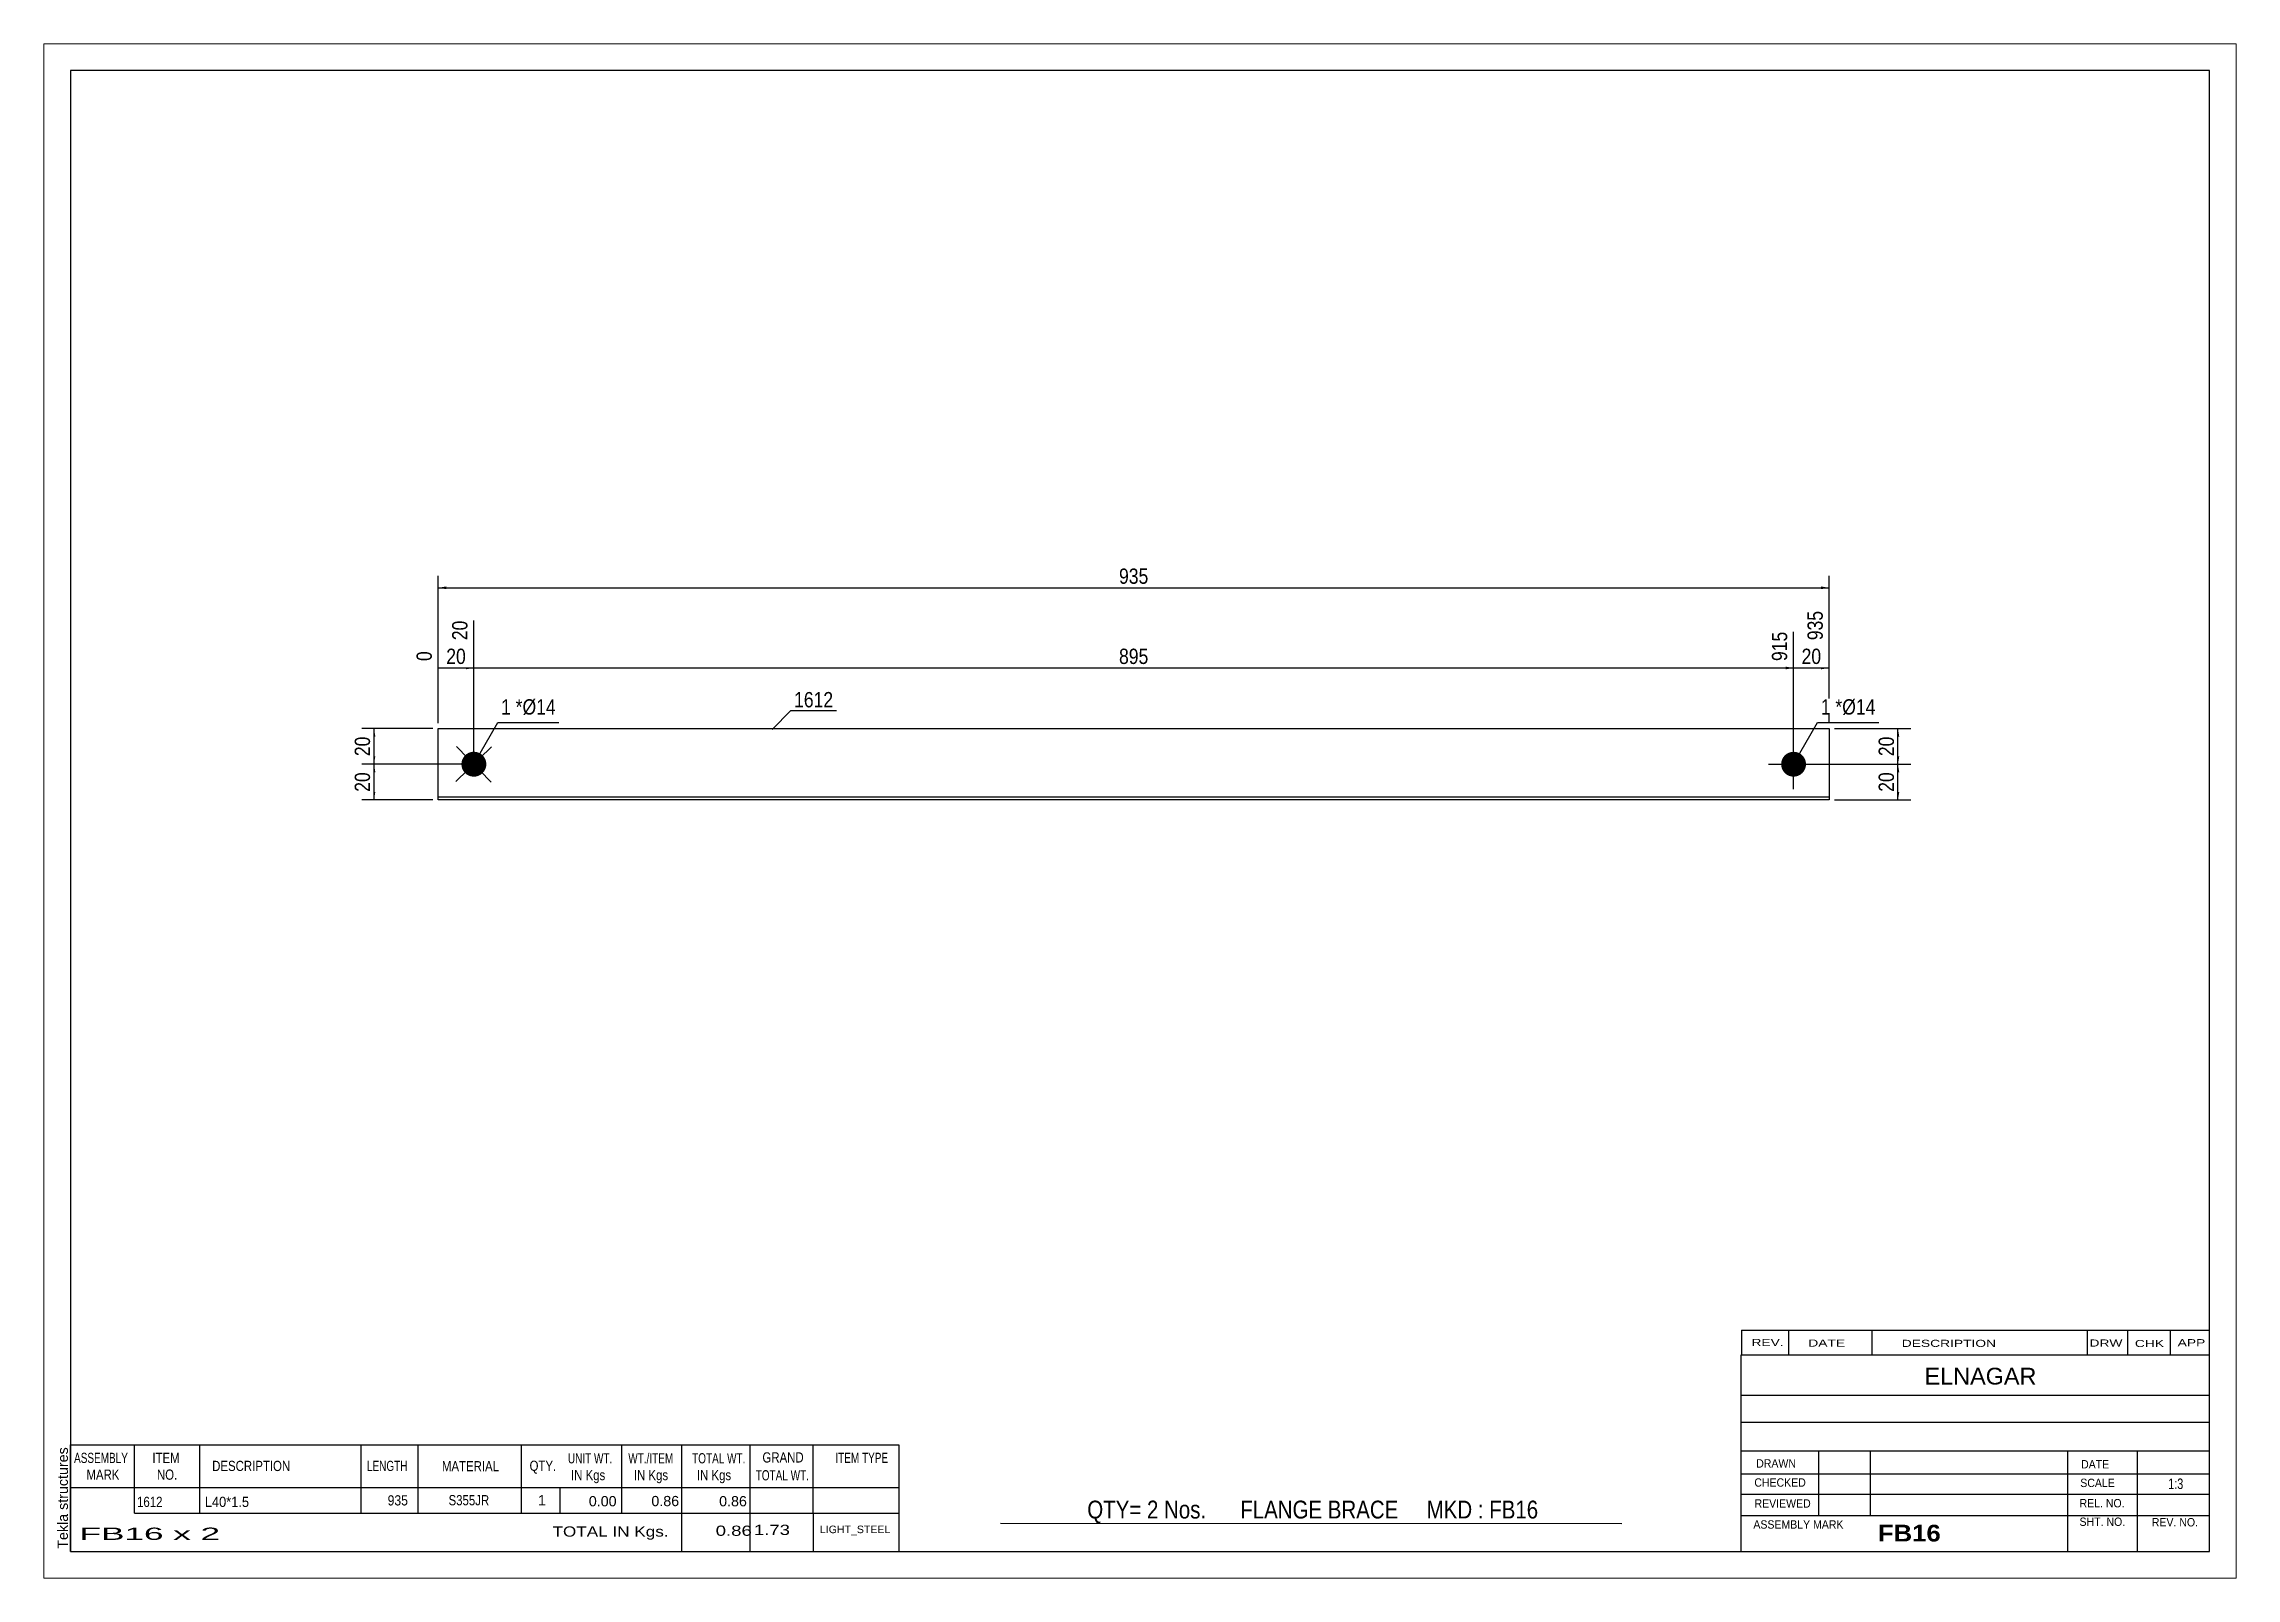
# Paper-space layout 'Layout1' of a CAD drawing. Header units: millimetres. Extents: x 0 to 410, y 0 to 287.
# The model-space entities are those that its viewports show. They can reach past a viewport. Long polylines and large blocks are cut down to what shows.
import ezdxf

# ---------------------------------------------------------------- set-up
doc = ezdxf.new("R2010")
doc.units = ezdxf.units.MM
doc.layers.add('Viewport layer', color=7, linetype='Continuous', plot=False)
doc.styles.add('Arial', font='ARIAL.TTF', dxfattribs={"height": 0.2})
doc.styles.add('Arial Bold', font='ARIALBD.TTF', dxfattribs={"height": 0.2})
doc.styles.add('Arial Narrow', font='ARIALN.TTF', dxfattribs={"height": 0.2})

# ---------------------------------------------------------------- blocks, each defined once
blk = doc.blocks.new('Unknown-629096546-1441')
at = {"color": 5, "linetype": 'Continuous'}
for p, q in [((405, 282), (5, 282)), ((5, 282), (5, 5)), ((405, 5), (405, 282)), ((5, 5), (405, 5))]:
    blk.add_line(p, q, dxfattribs=at)
at = {"color": 174, "linetype": 'Continuous', "style": 'Arial'}
blk.add_text('Tekla structures', height=1.9102, rotation=90, dxfattribs=at).set_placement((4.5, 5.5))
blk = doc.blocks.new('Part-629096546-1212 - 1209')
at = {"color": 2, "linetype": 'Continuous'}
for p, q in [((73.75, 145.58), (73.75, 158.92)), ((73.75, 158.92), (203.96, 158.92)), ((204.06, 158.92), (333.89, 158.92)), ((333.89, 158.92), (333.89, 145.58)), ((203.96, 146.08), (73.75, 146.08)), ((203.96, 145.58), (73.75, 145.58)), ((333.89, 146.08), (204.06, 146.08)), ((333.89, 145.58), (204.06, 145.58))]:
    blk.add_line(p, q, dxfattribs=at)
blk = doc.blocks.new('Bolt-629096546-1213 - 1209')
at = {"linetype": 'Continuous'}
blk.add_hatch(color=3, dxfattribs=at).paths.add_polyline_path([(327.23, 154.58, -1), (327.23, 149.92, -1)])
at = {"color": 3, "linetype": 'Continuous'}
for p, q in [((327.23, 147.58), (327.23, 156.92)), ((322.56, 152.25), (331.89, 152.25))]:
    blk.add_line(p, q, dxfattribs=at)
blk = doc.blocks.new('Bolt-629096546-1214 - 1209')
at = {"linetype": 'Continuous'}
blk.add_hatch(color=3, dxfattribs=at).paths.add_polyline_path([(78.79, 153.92, -1), (82.05, 150.58, -1)])
at = {"color": 3, "linetype": 'Continuous'}
for p, q in [((77.08, 148.99), (83.75, 155.51)), ((83.68, 148.91), (77.15, 155.59))]:
    blk.add_line(p, q, dxfattribs=at)
blk = doc.blocks.new('StraightDimension-629096546-1219 - 1209')
at = {"linetype": 'Continuous'}
blk.add_hatch(color=7, dxfattribs=at).paths.add_polyline_path([(332.39, 170.5), (333.89, 170.25), (332.39, 170)])
at = {"color": 7, "linetype": 'Continuous'}
for p, q in [((333.89, 159.92), (333.89, 180.93)), ((327.23, 153.25), (327.23, 177.03)), ((327.23, 170.25), (333.89, 170.25))]:
    blk.add_line(p, q, dxfattribs=at)
at = {"color": 0}
blk.add_wipeout([(332.99, 170.4), (332.99, 174.6), (328.13, 174.6), (328.13, 170.4)], dxfattribs=at)
at = {"color": 0, "linetype": 'Continuous'}
blk.add_wipeout([(333.29, 181.53), (329.09, 181.53), (329.09, 174.85), (333.29, 174.85)], dxfattribs=at)
at = {"color": 3, "linetype": 'Continuous', "style": 'Arial Narrow'}
blk.add_text('935', height=2.863, rotation=90.0002, dxfattribs=at).set_placement((332.69, 175.45))
at = {"color": 3, "style": 'Arial Narrow'}
blk.add_text('20', height=2.863, dxfattribs=at).set_placement((328.73, 171))
blk = doc.blocks.new('StraightDimension-629096546-1220 - 1209')
at = {"linetype": 'Continuous'}
blk.add_hatch(color=7, dxfattribs=at).paths.add_polyline_path([(325.73, 170.5), (327.23, 170.25), (325.73, 170)])
at = {"color": 7, "linetype": 'Continuous'}
for p, q in [((80.42, 153.25), (80.42, 179.11)), ((327.23, 153.25), (327.23, 177.03)), ((80.42, 170.25), (327.23, 170.25))]:
    blk.add_line(p, q, dxfattribs=at)
at = {"color": 0, "linetype": 'Continuous'}
blk.add_wipeout([(326.63, 177.63), (322.43, 177.63), (322.43, 170.95), (326.63, 170.95)], dxfattribs=at)
at = {"color": 0}
blk.add_wipeout([(207.16, 170.4), (207.16, 174.6), (200.48, 174.6), (200.48, 170.4)], dxfattribs=at)
at = {"color": 3, "linetype": 'Continuous', "style": 'Arial Narrow'}
blk.add_text('915', height=2.863, rotation=90.0002, dxfattribs=at).set_placement((326.03, 171.55))
at = {"color": 3, "style": 'Arial Narrow'}
blk.add_text('895', height=2.863, dxfattribs=at).set_placement((201.08, 171))
blk = doc.blocks.new('StraightDimension-629096546-1221 - 1209')
at = {"linetype": 'Continuous'}
blk.add_hatch(color=7, dxfattribs=at).paths.add_polyline_path([(78.92, 170.5), (80.42, 170.25), (78.92, 170)])
at = {"color": 7, "linetype": 'Continuous'}
for p, q in [((80.42, 153.25), (80.42, 179.11)), ((73.75, 159.92), (73.75, 173.38)), ((73.75, 170.25), (80.42, 170.25))]:
    blk.add_line(p, q, dxfattribs=at)
at = {"color": 0}
blk.add_wipeout([(79.51, 170.4), (79.51, 174.6), (74.66, 174.6), (74.66, 170.4)], dxfattribs=at)
at = {"color": 0, "linetype": 'Continuous'}
for points in [[(79.82, 179.71), (75.62, 179.71), (75.62, 174.85), (79.82, 174.85)], [(73.15, 173.98), (68.95, 173.98), (68.95, 170.95), (73.15, 170.95)]]:
    blk.add_wipeout(points, dxfattribs=at)
at = {"color": 3, "linetype": 'Continuous', "style": 'Arial Narrow'}
for s, height, p in [('20', 2.863, (79.22, 175.45)), ('0', 2.86, (72.55, 171.55))]:
    blk.add_text(s, height=height, rotation=90.0002, dxfattribs=at).set_placement(p)
at = {"color": 3, "style": 'Arial Narrow'}
blk.add_text('20', height=2.863, dxfattribs=at).set_placement((75.26, 171))
blk = doc.blocks.new('StraightDimension-629096546-1232 - 1209')
at = {"linetype": 'Continuous'}
for points in [[(75.25, 185), (73.75, 185.25), (75.25, 185.5)], [(332.39, 185.5), (333.89, 185.25), (332.39, 185)]]:
    blk.add_hatch(color=7, dxfattribs=at).paths.add_polyline_path(points)
at = {"color": 7, "linetype": 'Continuous'}
for p, q in [((73.75, 159.92), (73.75, 187.5)), ((73.75, 185.25), (333.89, 185.25)), ((333.89, 159.92), (333.89, 187.5))]:
    blk.add_line(p, q, dxfattribs=at)
at = {"color": 0}
blk.add_wipeout([(207.16, 185.4), (207.16, 189.6), (200.48, 189.6), (200.48, 185.4)], dxfattribs=at)
at = {"color": 3, "style": 'Arial Narrow'}
blk.add_text('935', height=2.863, dxfattribs=at).set_placement((201.08, 186))
blk = doc.blocks.new('StraightDimension-629096546-1236 - 1209')
at = {"linetype": 'Continuous'}
for points in [[(61.5, 157.42), (61.75, 158.92), (62, 157.42)], [(62, 153.75), (61.75, 152.25), (61.5, 153.75)]]:
    blk.add_hatch(color=7, dxfattribs=at).paths.add_polyline_path(points)
at = {"color": 7, "linetype": 'Continuous'}
for p, q in [((72.75, 158.92), (59.5, 158.92)), ((61.75, 152.25), (61.75, 158.92)), ((79.42, 152.25), (59.5, 152.25))]:
    blk.add_line(p, q, dxfattribs=at)
at = {"color": 0}
blk.add_wipeout([(61.6, 158.01), (57.4, 158.01), (57.4, 153.16), (61.6, 153.16)], dxfattribs=at)
at = {"color": 3, "style": 'Arial Narrow'}
blk.add_text('20', height=2.863, rotation=90.0002, dxfattribs=at).set_placement((61, 153.76))
blk = doc.blocks.new('StraightDimension-629096546-1237 - 1209')
at = {"linetype": 'Continuous'}
for points in [[(61.5, 150.75), (61.75, 152.25), (62, 150.75)], [(62, 147.08), (61.75, 145.58), (61.5, 147.08)]]:
    blk.add_hatch(color=7, dxfattribs=at).paths.add_polyline_path(points)
at = {"color": 7, "linetype": 'Continuous'}
for p, q in [((79.42, 152.25), (59.5, 152.25)), ((61.75, 145.58), (61.75, 152.25)), ((72.75, 145.58), (59.5, 145.58))]:
    blk.add_line(p, q, dxfattribs=at)
at = {"color": 0}
blk.add_wipeout([(61.6, 151.34), (57.4, 151.34), (57.4, 146.49), (61.6, 146.49)], dxfattribs=at)
at = {"color": 3, "style": 'Arial Narrow'}
blk.add_text('20', height=2.863, rotation=90.0002, dxfattribs=at).set_placement((61, 147.09))
blk = doc.blocks.new('StraightDimension-629096546-1244 - 1209')
at = {"linetype": 'Continuous'}
for points in [[(346.5, 157.42), (346.75, 158.92), (347, 157.42)], [(347, 153.75), (346.75, 152.25), (346.5, 153.75)]]:
    blk.add_hatch(color=7, dxfattribs=at).paths.add_polyline_path(points)
at = {"color": 7, "linetype": 'Continuous'}
for p, q in [((334.89, 158.92), (349.15, 158.92)), ((346.75, 152.25), (346.75, 158.92)), ((328.23, 152.25), (349.15, 152.25))]:
    blk.add_line(p, q, dxfattribs=at)
at = {"color": 0}
blk.add_wipeout([(346.6, 158.01), (342.4, 158.01), (342.4, 153.16), (346.6, 153.16)], dxfattribs=at)
at = {"color": 3, "style": 'Arial Narrow'}
blk.add_text('20', height=2.863, rotation=90.0002, dxfattribs=at).set_placement((346, 153.76))
blk = doc.blocks.new('StraightDimension-629096546-1245 - 1209')
at = {"linetype": 'Continuous'}
for points in [[(346.5, 150.75), (346.75, 152.25), (347, 150.75)], [(347, 147.08), (346.75, 145.58), (346.5, 147.08)]]:
    blk.add_hatch(color=7, dxfattribs=at).paths.add_polyline_path(points)
at = {"color": 7, "linetype": 'Continuous'}
for p, q in [((328.23, 152.25), (349.15, 152.25)), ((346.75, 145.58), (346.75, 152.25)), ((334.89, 145.58), (349.15, 145.58))]:
    blk.add_line(p, q, dxfattribs=at)
at = {"color": 0}
blk.add_wipeout([(346.6, 151.34), (342.4, 151.34), (342.4, 146.49), (346.6, 146.49)], dxfattribs=at)
at = {"color": 3, "style": 'Arial Narrow'}
blk.add_text('20', height=2.863, rotation=90.0002, dxfattribs=at).set_placement((346, 147.09))
blk = doc.blocks.new('CBS_BOM-629096546-1449')
at = {"color": 7, "linetype": 'Continuous'}
for p, q in [((4.97, 16.97), (4.97, 24.97)), ((4.97, 24.97), (159.89, 24.97)), ((16.97, 16.97), (16.97, 24.97)), ((29.16, 16.97), (29.16, 24.97)), ((59.32, 16.97), (59.32, 24.97)), ((70, 16.97), (70, 24.97)), ((89.32, 16.97), (89.32, 24.97)), ((108.12, 16.97), (108.12, 24.97)), ((119.33, 16.97), (119.33, 24.97)), ((132.12, 16.97), (132.12, 24.97)), ((143.87, 16.97), (143.87, 24.97)), ((159.89, 24.96), (159.89, 16.98)), ((4.97, 16.97), (159.89, 16.97)), ((4.97, 12.17), (4.97, 16.97)), ((16.97, 12.17), (16.97, 16.97)), ((29.16, 12.17), (29.16, 16.97)), ((59.32, 12.17), (59.32, 16.97)), ((70, 12.17), (70, 16.97)), ((89.32, 12.17), (89.32, 16.97)), ((96.58, 12.17), (96.58, 16.97)), ((108.12, 12.17), (108.12, 16.97)), ((119.33, 12.17), (119.33, 16.97)), ((132.12, 12.17), (132.12, 16.97)), ((143.89, 12.17), (143.89, 16.97)), ((159.89, 16.97), (159.89, 12.17)), ((4.97, 4.97), (4.97, 12.15)), ((16.97, 12.17), (159.89, 12.17)), ((119.33, 4.97), (119.33, 12.15)), ((132.12, 4.97), (132.12, 12.15)), ((143.93, 4.97), (143.93, 12.15)), ((159.89, 12.17), (159.89, 4.97)), ((4.97, 4.97), (159.89, 4.97))]:
    blk.add_line(p, q, dxfattribs=at)
at = {"color": 3, "linetype": 'Continuous', "style": 'Arial'}
for s, height, width, p in [('ASSEMBLY', 1.91, 0.7, (5.65, 21.54)), ('ITEM', 1.91, 0.8, (20.3, 21.54)), ('DESCRIPTION', 1.9102, 0.8, (31.48, 20.04)), ('LENGTH', 1.91, 0.7, (60.43, 20.04)), ('MATERIAL', 1.91, 0.8, (74.45, 19.99)), ('QTY.', 1.91, 0.8, (90.84, 20.07)), ('UNIT WT.', 1.91, 0.7, (98.01, 21.47)), ('WT./ITEM', 1.91, 0.7, (109.3, 21.47)), ('TOTAL WT.', 1.91, 0.7, (121.24, 21.47)), ('GRAND', 1.91, 0.8, (134.39, 21.63)), ('ITEM TYPE', 1.91, 0.7, (148.03, 21.55)), ('MARK', 1.91, 0.8, (7.97, 18.41)), ('NO.', 1.91, 0.8, (21.15, 18.41)), ('IN Kgs', 1.91, 0.8, (98.59, 18.33)), ('IN Kgs', 1.91, 0.8, (110.34, 18.33)), ('IN Kgs', 1.91, 0.8, (122.13, 18.33)), ('TOTAL WT.', 1.91, 0.7, (133.13, 18.29))]:
    blk.add_text(s, height=height, dxfattribs=dict(at, width=width)).set_placement(p)
at = {"color": 7, "linetype": 'Continuous', "style": 'Arial'}
for s, width, p in [('1612', 0.8, (17.43, 13.32)), ('L40*1.5', 0.9, (30.1, 13.32)), ('935', 0.85, (64.3, 13.6)), ('S355JR', 0.8, (75.69, 13.63))]:
    blk.add_text(s, height=1.91, dxfattribs=dict(at, width=width)).set_placement(p)
for s, p in [('1', (92.41, 13.63)), ('0.00', (101.92, 13.44)), ('0.86', (113.62, 13.47)), ('0.86', (126.29, 13.44))]:
    blk.add_text(s, height=1.91, dxfattribs=at).set_placement(p)
at = {"color": 6, "linetype": 'Continuous', "style": 'Arial'}
for s, height, width, p in [('FB16 x 2', 2.292, 2.05, (6.69, 7.16)), ('TOTAL IN Kgs.', 1.9102, 1.2, (95.13, 7.77)), ('0.86', 1.91, 1.3, (125.65, 7.92)), ('1.73', 1.91, 1.3, (132.79, 8.08))]:
    blk.add_text(s, height=height, dxfattribs=dict(at, width=width)).set_placement(p)
blk.add_text('LIGHT_STEEL', height=1.4135, dxfattribs=at).set_placement((145.14, 8.42))
blk = doc.blocks.new('CBS_CALLOFF-629096546-1450')
at = {"color": 7, "linetype": 'Continuous'}
blk.add_line((178.88, 10.27), (295.11, 10.25), dxfattribs=at)
at = {"color": 3, "linetype": 'Continuous', "style": 'Arial Narrow'}
blk.add_text('QTY= 2 Nos.      FLANGE BRACE     MKD : FB16', height=3.3405, dxfattribs=at).set_placement((195.14, 11.16))
blk = doc.blocks.new('CBS_NAME_BLOG-629096546-1451')
at = {"color": 7, "linetype": 'Continuous'}
for p, q in [((317.41, 41.75), (404.93, 41.75)), ((317.41, 5.04), (317.41, 41.75)), ((317.41, 34.21), (404.93, 34.21)), ((317.48, 29.16), (405, 29.16)), ((317.41, 23.79), (404.93, 23.79)), ((331.93, 11.68), (331.93, 23.78)), ((341.62, 11.71), (341.62, 23.78)), ((378.53, 5.04), (378.53, 23.77)), ((391.58, 5.04), (391.58, 23.78)), ((317.42, 19.49), (405, 19.51)), ((317.41, 15.74), (404.93, 15.74)), ((317.41, 11.7), (404.93, 11.7)), ((317.41, 5), (405, 5))]:
    blk.add_line(p, q, dxfattribs=at)
at = {"color": 3, "linetype": 'Continuous', "style": 'Arial'}
blk.add_text('ELNAGAR', height=3.133, dxfattribs=at).set_placement((351.73, 36.22))
at = {"color": 3, "linetype": 'Continuous'}
for s, height, style, width, p in [('DRAWN', 1.566, 'Arial', 0.9, (320.24, 20.68)), ('DATE', 1.566, 'Arial', 0.9, (381, 20.52)), ('CHECKED', 1.566, 'Arial', 0.9, (319.89, 17.11)), ('SCALE', 1.566, 'Arial', 0.9, (380.85, 17.04)), ('1:3', 1.957, 'Arial Narrow', 0.9, (397.3, 16.68)), ('REVIEWED', 1.566, 'Arial', 0.9, (319.93, 13.19)), ('REL. NO.', 1.566, 'Arial', 0.9, (380.71, 13.24)), ('ASSEMBLY MARK', 1.5663, 'Arial', 0.9, (319.71, 9.26)), ('FB16', 3.131, 'Arial Bold', 1.1, (342.99, 6.86)), ('SHT. NO.', 1.566, 'Arial', 0.9, (380.71, 9.77)), ('REV. NO.', 1.566, 'Arial', 0.9, (394.23, 9.68))]:
    blk.add_text(s, height=height, dxfattribs=dict(at, style=style, width=width)).set_placement(p)
blk = doc.blocks.new('CBS_REVISION-629096546-1452')
at = {"color": 7, "linetype": 'Continuous'}
for p, q in [((317.49, 46.38), (404.99, 46.38)), ((317.49, 46.38), (317.49, 41.75)), ((326.29, 46.38), (326.29, 41.75)), ((341.88, 46.38), (341.88, 41.81)), ((382.14, 46.38), (382.14, 41.75)), ((389.68, 46.38), (389.68, 41.75)), ((397.63, 46.38), (397.63, 41.75)), ((317.49, 41.75), (404.99, 41.75))]:
    blk.add_line(p, q, dxfattribs=at)
at = {"color": 7, "style": 'Arial Narrow', "width": 1.7}
for s, height, p in [('REV.', 1.326, (319.35, 43.43)), ('DATE', 1.326, (329.98, 43.31)), ('DESCRIPTION', 1.3257, (347.46, 43.26)), ('DRW', 1.326, (382.57, 43.32)), ('CHK', 1.326, (391.06, 43.23)), ('APP', 1.326, (399.06, 43.38))]:
    blk.add_text(s, height=height, dxfattribs=at).set_placement(p)
blk = doc.blocks.new('Mark-629096546-1254 - 1209')
at = {"color": 0}
blk.add_wipeout([(334.15, 161.54), (334.15, 164.54), (332.33, 164.54), (332.33, 161.54)], dxfattribs=at)
blk.add_wipeout([(334.15, 161.54), (334.15, 164.54), (332.33, 164.54), (332.33, 161.54)], dxfattribs=at)
at = {"color": 7, "linetype": 'Continuous'}
blk.add_line((327.23, 152.25), (331.73, 160.04), dxfattribs=at)
at = {"color": 0}
blk.add_wipeout([(336.33, 161.54), (336.33, 164.54), (335.05, 164.54), (335.05, 161.54)], dxfattribs=at)
blk.add_wipeout([(336.33, 161.54), (336.33, 164.54), (335.05, 164.54), (335.05, 161.54)], dxfattribs=at)
at = {"color": 3, "style": 'Arial Narrow'}
blk.add_text('1', height=2.86, dxfattribs=at).set_placement((332.33, 161.54))
at = {"color": 0}
blk.add_wipeout([(342.55, 161.54), (342.55, 164.54), (336.33, 164.54), (336.33, 161.54)], dxfattribs=at)
blk.add_wipeout([(342.55, 161.54), (342.55, 164.54), (336.33, 164.54), (336.33, 161.54)], dxfattribs=at)
at = {"color": 7, "linetype": 'Continuous'}
blk.add_line((331.73, 160.04), (343.15, 160.04), dxfattribs=at)
at = {"color": 3, "style": 'Arial Narrow'}
for s, height, p in [('*', 2.86, (335.05, 161.54)), ('Ø14', 2.863, (336.33, 161.54))]:
    blk.add_text(s, height=height, dxfattribs=at).set_placement(p)
blk = doc.blocks.new('Mark-629096546-1251 - 1209')
at = {"color": 0}
blk.add_wipeout([(147.62, 162.89), (147.62, 165.89), (140.31, 165.89), (140.31, 162.89)], dxfattribs=at)
blk.add_wipeout([(147.62, 162.89), (147.62, 165.89), (140.31, 165.89), (140.31, 162.89)], dxfattribs=at)
at = {"color": 7, "linetype": 'Continuous'}
for p, q in [((136.18, 158.75), (139.71, 162.29)), ((139.71, 162.29), (148.22, 162.29))]:
    blk.add_line(p, q, dxfattribs=at)
at = {"color": 3, "style": 'Arial Narrow'}
blk.add_text('1612', height=2.863, dxfattribs=at).set_placement((140.31, 162.89))
blk = doc.blocks.new('Mark-629096546-1255 - 1209')
at = {"color": 0}
blk.add_wipeout([(87.34, 161.54), (87.34, 164.54), (85.52, 164.54), (85.52, 161.54)], dxfattribs=at)
blk.add_wipeout([(87.34, 161.54), (87.34, 164.54), (85.52, 164.54), (85.52, 161.54)], dxfattribs=at)
at = {"color": 7, "linetype": 'Continuous'}
blk.add_line((80.42, 152.25), (84.92, 160.04), dxfattribs=at)
at = {"color": 0}
blk.add_wipeout([(89.52, 161.54), (89.52, 164.54), (88.24, 164.54), (88.24, 161.54)], dxfattribs=at)
blk.add_wipeout([(89.52, 161.54), (89.52, 164.54), (88.24, 164.54), (88.24, 161.54)], dxfattribs=at)
at = {"color": 3, "style": 'Arial Narrow'}
blk.add_text('1', height=2.86, dxfattribs=at).set_placement((85.52, 161.54))
at = {"color": 0}
blk.add_wipeout([(95.74, 161.54), (95.74, 164.54), (89.52, 164.54), (89.52, 161.54)], dxfattribs=at)
blk.add_wipeout([(95.74, 161.54), (95.74, 164.54), (89.52, 164.54), (89.52, 161.54)], dxfattribs=at)
at = {"color": 7, "linetype": 'Continuous'}
blk.add_line((84.92, 160.04), (96.34, 160.04), dxfattribs=at)
at = {"color": 3, "style": 'Arial Narrow'}
for s, height, p in [('*', 2.86, (88.24, 161.54)), ('Ø14', 2.863, (89.52, 161.54))]:
    blk.add_text(s, height=height, dxfattribs=at).set_placement(p)

msp = doc.modelspace()

# ---------------------------------------------------------------- block references
for name in ['Unknown-629096546-1441', 'Part-629096546-1212 - 1209', 'Bolt-629096546-1213 - 1209', 'Bolt-629096546-1214 - 1209', 'CBS_REVISION-629096546-1452', 'CBS_NAME_BLOG-629096546-1451', 'CBS_BOM-629096546-1449', 'CBS_CALLOFF-629096546-1450']:
    msp.add_blockref(name, (0, 0))

# ---------------------------------------------------------------- next in the draw order: block references
msp.add_blockref('StraightDimension-629096546-1219 - 1209', (0, 0))

# ---------------------------------------------------------------- next in the draw order: block references
msp.add_blockref('StraightDimension-629096546-1220 - 1209', (0, 0))

# ---------------------------------------------------------------- next in the draw order: block references
msp.add_blockref('StraightDimension-629096546-1221 - 1209', (0, 0))

# ---------------------------------------------------------------- next in the draw order: block references
msp.add_blockref('StraightDimension-629096546-1232 - 1209', (0, 0))

# ---------------------------------------------------------------- next in the draw order: block references
for name in ['Mark-629096546-1251 - 1209', 'StraightDimension-629096546-1236 - 1209', 'StraightDimension-629096546-1244 - 1209']:
    msp.add_blockref(name, (0, 0))

# ---------------------------------------------------------------- next in the draw order: block references
for name in ['StraightDimension-629096546-1237 - 1209', 'StraightDimension-629096546-1245 - 1209']:
    msp.add_blockref(name, (0, 0))

# ---------------------------------------------------------------- next in the draw order: block references
for name in ['Mark-629096546-1255 - 1209', 'Mark-629096546-1254 - 1209']:
    msp.add_blockref(name, (0, 0))

psp = doc.layouts.get("Layout1")

# ---------------------------------------------------------------- viewports
at = {"layer": 'Viewport layer', "view_target_point": (205, 143.5)}
psp.add_viewport(center=(205, 143.5), size=(410, 287), view_center_point=(0, 0), view_height=287, dxfattribs=at)

doc.saveas('drawing.dxf')
